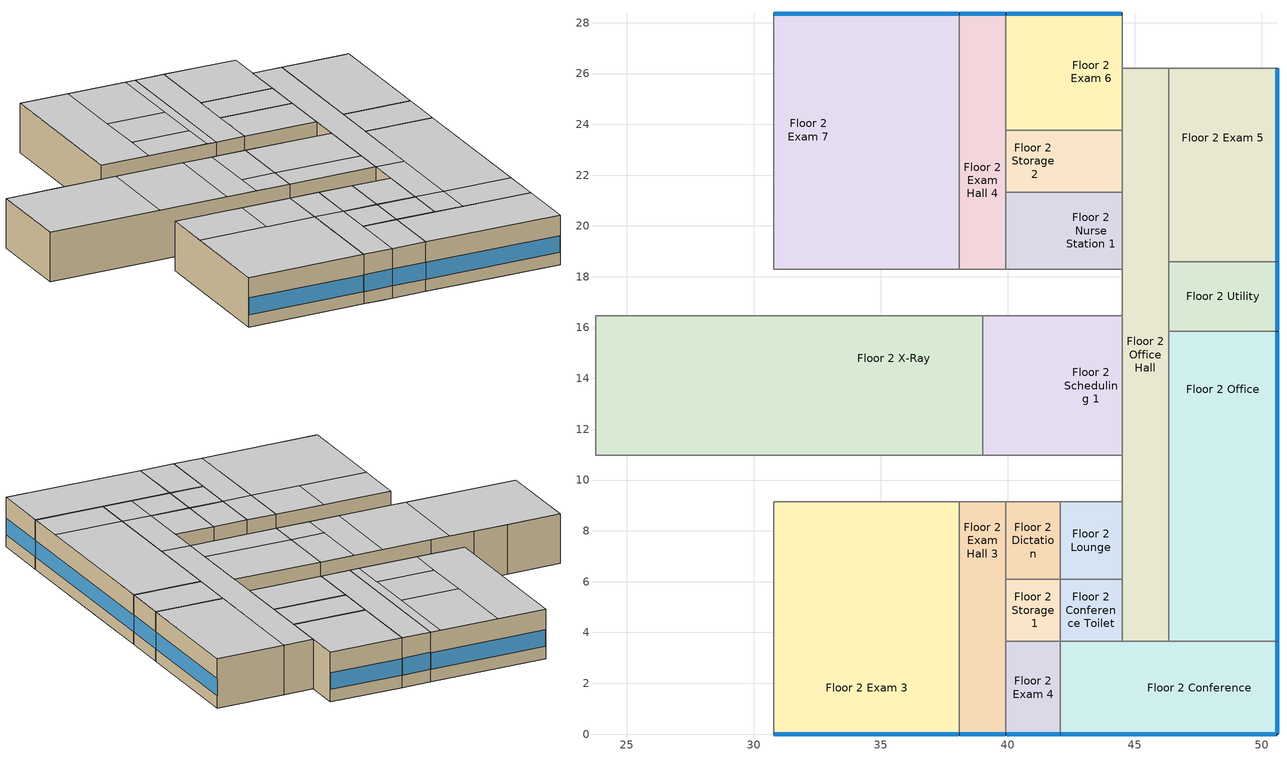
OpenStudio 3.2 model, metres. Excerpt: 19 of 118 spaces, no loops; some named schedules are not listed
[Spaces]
Floor 2 Exam 7
 floor to Floor 1 IT Room: 37.8,28.35 37.8,25.91 33.53,25.91 33.53,28.35 z3.05
 floor to Floor 1 IT Hall: 38.1,25.91 38.1,24.38 33.53,24.38 33.53,25.91 z3.05
 floor to Floor 1 Soil Hold: 38.1,28.35 38.1,25.91 37.8,25.91 37.8,28.35 z3.05
 floor to Floor 1 Lounge: 33.53,28.35 33.53,19.2 30.78,19.2 30.78,28.35 z3.05
 floor to Floor 1 Operating Room 3: 38.1,24.38 38.1,19.2 33.53,19.2 33.53,24.38 z3.05
 floor to Floor 1 Locker Room Hall: 38.1,19.2 38.1,18.29 30.78,18.29 30.78,19.2 z3.05
 wall outside: 38.1,28.35 30.78,28.35 z3.05:6.1
 wall to Floor 2 Exam Hall 5: 30.78,28.35 30.78,18.29 z3.05:6.1
 wall to Floor 2 Exam Hall 4: 38.1,18.29 38.1,28.35 z3.05:6.1
 wall to Floor 2 Work Hall: 30.78,18.29 38.1,18.29 z3.05:6.1
 window (BTAP-Ext-FixedWindow:U=0.220 SHGC=0.600): 38.07,28.35 30.81,28.35 z3.81:4.83
 ceiling to Floor 3 Storage 2: 37.49,18.29 37.49,20.42 33.83,20.42 33.83,18.29 z6.1
 ceiling to Floor 3 Lounge: 38.1,18.29 38.1,28.35 37.49,28.35 37.49,18.29 z6.1
 ceiling to Floor 3 Lounge Toilet: 37.49,23.47 37.49,28.35 33.83,28.35 33.83,23.47 z6.1
 ceiling to Floor 3 Locker: 37.49,20.42 37.49,23.47 33.83,23.47 33.83,20.42 z6.1
 ceiling to Floor 3 Office: 33.83,18.29 33.83,28.35 30.78,28.35 30.78,18.29 z6.1
Floor 2 Exam 3
 floor to Floor 1 Recovery Room: 38.1,3.66 38.1,0 30.78,0 30.78,3.66 z3.05
 floor to Floor 1 Dictation: 34.75,9.14 34.75,8.84 32,8.84 32,9.14 z3.05
 floor to Floor 1 Nurse Toilet: 37.49,8.84 37.49,6.1 35.66,6.1 35.66,8.84 z3.05
 floor to Floor 1 Soil Work: 38.1,9.14 38.1,6.1 37.49,6.1 37.49,9.14 z3.05
 floor to Floor 1 Nurse Station: 32,8.84 32,6.1 30.78,6.1 30.78,8.84 z3.05
 floor to Floor 1 PACU: 35.66,8.84 35.66,6.1 32,6.1 32,8.84 z3.05
 floor to Floor 1 Nurse Hall: 38.1,6.1 38.1,3.66 30.78,3.66 30.78,6.1 z3.05
 floor to Floor 1 Clean: 32,9.14 32,8.84 30.78,8.84 30.78,9.14 z3.05
 floor to Floor 1 Soil: 37.49,9.14 37.49,8.84 34.75,8.84 34.75,9.14 z3.05
 wall outside: 30.78,0 38.1,0 z3.05:6.1
 wall to Floor 2 Exam Hall 2: 30.78,9.14 30.78,0 z3.05:6.1
 wall to Floor 2 Reception Hall: 38.1,9.14 30.78,9.14 z3.05:6.1
 wall to Floor 2 Exam Hall 3: 38.1,0 38.1,9.14 z3.05:6.1
 window (BTAP-Ext-FixedWindow:U=0.220 SHGC=0.600): 30.81,0 38.07,0 z3.81:4.83
 ceiling to Floor 3 Physical Therapy 2: 38.1,6.1 38.1,9.14 35.05,9.14 35.05,6.1 z6.1
 ceiling to Floor 3 Physical Therapy 1: 38.1,0 38.1,6.1 30.78,6.1 30.78,0 z6.1
 ceiling to Floor 3 Treatment: 35.05,6.1 35.05,9.14 30.78,9.14 30.78,6.1 z6.1
Floor 2 Office
 floor to Floor 1 Operating Room 1: 50.6,7.01 50.6,3.66 46.33,3.66 46.33,7.01 z3.05
 floor to Floor 1 Sub-Sterile: 50.6,11.28 50.6,7.01 46.33,7.01 46.33,11.28 z3.05
 floor to Floor 1 Operating Room 2: 50.6,15.85 50.6,11.28 46.33,11.28 46.33,15.85 z3.05
 wall outside: 50.6,3.66 50.6,15.85 z3.05:6.1
 wall to Floor 2 Utility: 50.6,15.85 46.33,15.85 z3.05:6.1
 wall to Floor 2 Office Hall: 46.33,15.85 46.33,3.66 z3.05:6.1
 wall to Floor 2 Conference: 46.33,3.66 50.6,3.66 z3.05:6.1
 window (BTAP-Ext-FixedWindow:U=0.220 SHGC=0.600): 50.6,3.68 50.6,15.82 z3.81:4.83
 ceiling to Floor 3 Work: 50.6,6.1 50.6,15.85 46.33,15.85 46.33,6.1 z6.1
 ceiling to Floor 3 Physical Therapy 1: 50.6,3.66 50.6,6.1 46.33,6.1 46.33,3.66 z6.1
Floor 2 Office Hall
 floor to Floor 1 Scrub: 46.33,11.28 46.33,7.01 44.5,7.01 44.5,11.28 z3.05
 floor to Floor 1 Utility Janitor: 46.33,20.73 46.33,18.59 44.5,18.59 44.5,20.73 z3.05
 floor to Floor 1 Utility Room: 46.33,26.21 46.33,20.73 44.5,20.73 44.5,26.21 z3.05
 floor to Floor 1 Operating Room 1: 46.33,7.01 46.33,3.66 44.5,3.66 44.5,7.01 z3.05
 floor to Floor 1 Operating Room 2: 46.33,18.59 46.33,11.28 44.5,11.28 44.5,18.59 z3.05
 wall to Floor 2 Storage 2: 44.5,23.77 44.5,21.34 z3.05:6.1
 wall to Floor 2 Utility: 46.33,15.85 46.33,18.59 z3.05:6.1
 wall to Floor 2 Reception Hall: 44.5,10.97 44.5,9.14 z3.05:6.1
 wall to Floor 2 Exam 6: 44.5,26.21 44.5,23.77 z3.05:6.1
 wall to Floor 2 Work Hall: 44.5,18.29 44.5,16.46 z3.05:6.1
 wall to Floor 2 Exam 5: 46.33,18.59 46.33,26.21 z3.05:6.1
 wall to Floor 2 Nurse Station 1: 44.5,21.34 44.5,18.29 z3.05:6.1
 wall to Floor 2 Lounge: 44.5,9.14 44.5,6.1 z3.05:6.1
 wall to Floor 2 Conference Toilet: 44.5,6.1 44.5,3.66 z3.05:6.1
 wall to Floor 2 Scheduling 1: 44.5,16.46 44.5,10.97 z3.05:6.1
 wall to NE Stair: 46.33,26.21 44.5,26.21 z3.05:6.1
 wall to Floor 2 Conference: 44.5,3.66 46.33,3.66 z3.05:6.1
 ceiling to Floor 3 Physical Therapy 1: 46.33,3.66 46.33,6.1 44.5,6.1 44.5,3.66 z6.1
 ceiling to Floor 3 Mechanical Hall: 46.33,10.97 46.33,26.21 44.5,26.21 44.5,10.97 z6.1
 ceiling to Floor 3 Physical Therapy 2: 46.33,6.1 46.33,10.97 44.5,10.97 44.5,6.1 z6.1
Floor 2 Exam Hall 3
 floor to Floor 1 Nurse Hall: 39.93,6.1 39.93,3.66 38.1,3.66 38.1,6.1 z3.05
 floor to Floor 1 Recovery Room: 39.32,3.66 39.32,0 38.1,0 38.1,3.66 z3.05
 floor to Floor 1 Soil Work: 39.93,9.14 39.93,6.1 38.1,6.1 38.1,9.14 z3.05
 floor to Floor 1 Anesthesia: 39.93,3.66 39.93,0 39.32,0 39.32,3.66 z3.05
 wall outside: 38.1,0 39.93,0 z3.05:6.1
 wall to Floor 2 Dictation: 39.93,6.1 39.93,9.14 z3.05:6.1
 wall to Floor 2 Reception Hall: 39.93,9.14 38.1,9.14 z3.05:6.1
 wall to Floor 2 Storage 1: 39.93,3.66 39.93,6.1 z3.05:6.1
 wall to Floor 2 Exam 4: 39.93,0 39.93,3.66 z3.05:6.1
 window (BTAP-Ext-FixedWindow:U=0.220 SHGC=0.600): 38.13,0 39.9,0 z3.81:4.85
 ceiling to Floor 3 Physical Therapy 1: 39.93,0 39.93,6.1 38.1,6.1 38.1,0 z6.1
 ceiling to Floor 3 Physical Therapy 2: 39.93,6.1 39.93,9.14 38.1,9.14 38.1,6.1 z6.1
Floor 2 Nurse Station 1
 floor to Floor 1 Locker Room Hall: 42.06,19.2 42.06,18.29 39.93,18.29 39.93,19.2 z3.05
 floor to Floor 1 Operating Room 3: 42.06,21.34 42.06,19.2 39.93,19.2 39.93,21.34 z3.05
 floor to Floor 1 Sterile Hall: 44.5,21.34 44.5,18.29 42.06,18.29 42.06,21.34 z3.05
 wall to Floor 2 Exam Hall 4: 39.93,21.34 39.93,18.29 z3.05:6.1
 wall to Floor 2 Work Hall: 39.93,18.29 44.5,18.29 z3.05:6.1
 wall to Floor 2 Storage 2: 44.5,21.34 39.93,21.34 z3.05:6.1
 ceiling to Floor 3 Lounge: 44.5,18.29 44.5,21.34 39.93,21.34 39.93,18.29 z6.1
Floor 2 Storage 2
 floor to Floor 1 Utility Hall: 44.5,23.77 44.5,23.47 42.06,23.47 42.06,23.77 z3.05
 floor to Floor 1 Operating Room 3: 42.06,23.77 42.06,21.34 39.93,21.34 39.93,23.77 z3.05
 floor to Floor 1 Sterile Hall: 44.5,23.47 44.5,21.34 42.06,21.34 42.06,23.47 z3.05
 wall to Floor 2 Exam Hall 4: 39.93,23.77 39.93,21.34 z3.05:6.1
 wall to Floor 2 Exam 6: 44.5,23.77 39.93,23.77 z3.05:6.1
 ceiling to Floor 3 Lounge: 44.5,21.34 44.5,23.77 39.93,23.77 39.93,21.34 z6.1
Floor 2 X-Ray
 floor to Floor 1 Soil: 37.49,13.11 37.49,10.97 34.75,10.97 34.75,13.11 z3.05
 floor to Floor 1 Sterile Storage: 39.01,16.46 39.01,13.11 32,13.11 32,16.46 z3.05
 floor to Floor 1 Nourishment: 29.26,16.46 29.26,10.97 27.13,10.97 27.13,16.46 z3.05
 floor to Floor 1 Clean: 32,13.11 32,10.97 29.26,10.97 29.26,13.11 z3.05
 floor to Floor 1 Humid: 32,14.94 32,13.11 29.26,13.11 29.26,14.94 z3.05
 floor to Floor 1 Dictation: 34.75,13.11 34.75,10.97 32,10.97 32,13.11 z3.05
 floor to Floor 1 Pre-Op Room 2: 27.13,16.46 27.13,10.97 23.77,10.97 23.77,16.46 z3.05
 floor to Floor 1 Clean Work: 39.01,13.11 39.01,10.97 37.49,10.97 37.49,13.11 z3.05
 floor to Floor 1 Nurse Janitor: 32,16.46 32,14.94 29.26,14.94 29.26,16.46 z3.05
 wall to Floor 2 Scheduling 1: 39.01,10.97 39.01,16.46 z3.05:6.1
 wall to Floor 2 Reception Hall: 23.77,10.97 39.01,10.97 z3.05:6.1
 wall to Floor 2 Work Hall: 39.01,16.46 32,16.46 29.26,16.46 27.13,16.46 23.77,16.46 z3.05:6.1
 wall to Floor 2 Scheduling 2: 23.77,16.46 23.77,10.97 z3.05:6.1
 ceiling to Floor 3 Humid: 36.88,10.97 36.88,16.46 35.05,16.46 35.05,10.97 z6.1
 ceiling to Floor 3 Treatment: 35.05,10.97 35.05,16.46 30.78,16.46 30.78,10.97 z6.1
 ceiling to Floor 3 Undeveloped 1: 30.78,10.97 30.78,16.46 23.77,16.46 23.77,10.97 z6.1
 ceiling to Floor 3 Physical Therapy Toilet: 39.01,12.8 39.01,16.46 36.88,16.46 36.88,12.8 z6.1
 ceiling to Floor 3 Dressing Room: 39.01,10.97 39.01,12.8 36.88,12.8 36.88,10.97 z6.1
Floor 2 Lounge
 floor to Floor 1 Sterile Hall: 44.5,9.14 44.5,6.1 42.06,6.1 42.06,9.14 z3.05
 wall to Floor 2 Reception Hall: 44.5,9.14 42.06,9.14 z3.05:6.1
 wall to Floor 2 Conference Toilet: 42.06,6.1 44.5,6.1 z3.05:6.1
 wall to Floor 2 Dictation: 42.06,9.14 42.06,6.1 z3.05:6.1
 ceiling to Floor 3 Physical Therapy 2: 44.5,6.1 44.5,9.14 42.06,9.14 42.06,6.1 z6.1
Floor 2 Exam Hall 4
 floor to Floor 1 Operating Room 3: 39.93,24.38 39.93,19.2 38.1,19.2 38.1,24.38 z3.05
 floor to Floor 1 Locker Room Hall: 39.93,19.2 39.93,18.29 38.1,18.29 38.1,19.2 z3.05
 floor to Floor 1 IT Hall: 39.93,25.91 39.93,24.38 38.1,24.38 38.1,25.91 z3.05
 floor to Floor 1 Soil Hold: 39.93,28.35 39.93,25.91 38.1,25.91 38.1,28.35 z3.05
 wall outside: 39.93,28.35 38.1,28.35 z3.05:6.1
 wall to Floor 2 Exam 6: 39.93,23.77 39.93,28.35 z3.05:6.1
 wall to Floor 2 Work Hall: 38.1,18.29 39.93,18.29 z3.05:6.1
 window (BTAP-Ext-FixedWindow:U=0.220 SHGC=0.600): 39.9,28.35 38.13,28.35 z3.81:4.85
 ceiling to Floor 3 Lounge: 39.93,18.29 39.93,28.35 38.1,28.35 38.1,18.29 z6.1
Floor 2 Scheduling 1
 floor to Floor 1 Sterile Storage: 42.06,16.46 42.06,13.11 39.01,13.11 39.01,16.46 z3.05
 floor to Floor 1 Clean Work: 42.06,13.11 42.06,10.97 39.01,10.97 39.01,13.11 z3.05
 floor to Floor 1 Sterile Hall: 44.5,16.46 44.5,10.97 42.06,10.97 42.06,16.46 z3.05
 wall to Floor 2 Work Hall: 44.5,16.46 39.01,16.46 z3.05:6.1
 wall to Floor 2 Reception Hall: 39.01,10.97 44.5,10.97 z3.05:6.1
 ceiling to Floor 3 Utility: 44.5,12.8 44.5,16.46 39.01,16.46 39.01,12.8 z6.1
 ceiling to Floor 3 Storage 1: 44.5,10.97 44.5,12.8 39.01,12.8 39.01,10.97 z6.1
Floor 2 Exam 6
 floor to Floor 1 Operating Room 3: 42.06,24.38 42.06,23.77 39.93,23.77 39.93,24.38 z3.05
 floor to Floor 1 IT Hall: 42.06,25.91 42.06,24.38 39.93,24.38 39.93,25.91 z3.05
 floor to Floor 1 Utility Hall: 44.5,28.35 44.5,23.77 42.06,23.77 42.06,28.35 z3.05
 floor to Floor 1 Bio Haz: 42.06,28.35 42.06,25.91 39.93,25.91 39.93,28.35 z3.05
 wall outside: 44.5,28.35 39.93,28.35 z3.05:6.1
 wall to NE Stair: 44.5,26.21 44.5,28.35 z3.05:6.1
 window (BTAP-Ext-FixedWindow:U=0.220 SHGC=0.600): 44.48,28.35 39.95,28.35 z3.81:4.84
 ceiling to Floor 3 Lounge: 44.5,23.77 44.5,28.35 39.93,28.35 39.93,23.77 z6.1
Floor 2 Conference
 floor to Floor 1 Operating Room 1: 50.6,3.66 50.6,0 44.5,0 44.5,3.66 z3.05
 floor to Floor 1 Sterile Hall: 44.5,3.66 44.5,0 42.06,0 42.06,3.66 z3.05
 wall outside: 42.06,0 50.6,0 50.6,3.66 z3.05:6.1
 wall to Floor 2 Conference Toilet: 44.5,3.66 42.06,3.66 z3.05:6.1
 wall to Floor 2 Exam 4: 42.06,3.66 42.06,0 z3.05:6.1
 window (BTAP-Ext-FixedWindow:U=0.220 SHGC=0.600): 50.6,0.03 50.6,3.63 z3.81:4.84; 42.09,0 50.57,0 z3.81:4.83
 ceiling to Floor 3 Physical Therapy 1: 50.6,0 50.6,3.66 42.06,3.66 42.06,0 z6.1
Floor 2 Exam 5
 floor to Floor 1 Utility Room: 50.6,26.21 50.6,20.73 46.33,20.73 46.33,26.21 z3.05
 floor to Floor 1 Electrical Room: 50.6,20.73 50.6,18.59 46.33,18.59 46.33,20.73 z3.05
 wall outside: 50.6,18.59 50.6,26.21 z3.05:6.1
 wall to Floor 2 Utility: 46.33,18.59 50.6,18.59 z3.05:6.1
 wall to NE Stair: 50.6,26.21 46.33,26.21 z3.05:6.1
 window (BTAP-Ext-FixedWindow:U=0.220 SHGC=0.600): 50.6,18.62 50.6,26.19 z3.81:4.83
 ceiling to Floor 3 Mechanical: 50.6,18.59 50.6,26.21 46.33,26.21 46.33,18.59 z6.1
Floor 2 Dictation
 floor to Floor 1 Soil Work: 42.06,9.14 42.06,6.1 39.93,6.1 39.93,9.14 z3.05
 wall to Floor 2 Reception Hall: 42.06,9.14 39.93,9.14 z3.05:6.1
 wall to Floor 2 Storage 1: 39.93,6.1 42.06,6.1 z3.05:6.1
 ceiling to Floor 3 Physical Therapy 2: 42.06,6.1 42.06,9.14 39.93,9.14 39.93,6.1 z6.1
Floor 2 Exam 4
 floor to Floor 1 Anesthesia: 42.06,3.66 42.06,0 39.93,0 39.93,3.66 z3.05
 wall outside: 39.93,0 42.06,0 z3.05:6.1
 wall to Floor 2 Storage 1: 42.06,3.66 39.93,3.66 z3.05:6.1
 window (BTAP-Ext-FixedWindow:U=0.220 SHGC=0.600): 39.95,0 42.04,0 z3.81:4.85
 ceiling to Floor 3 Physical Therapy 1: 42.06,0 42.06,3.66 39.93,3.66 39.93,0 z6.1
Floor 2 Storage 1
 floor to Floor 1 Nurse Hall: 42.06,6.1 42.06,3.66 39.93,3.66 39.93,6.1 z3.05
 wall to Floor 2 Conference Toilet: 42.06,3.66 42.06,6.1 z3.05:6.1
 ceiling to Floor 3 Physical Therapy 1: 42.06,3.66 42.06,6.1 39.93,6.1 39.93,3.66 z6.1
Floor 2 Utility
 floor to Floor 1 Operating Room 2: 50.6,18.59 50.6,15.85 46.33,15.85 46.33,18.59 z3.05
 wall outside: 50.6,15.85 50.6,18.59 z3.05:6.1
 window (BTAP-Ext-FixedWindow:U=0.220 SHGC=0.600): 50.6,15.88 50.6,18.57 z3.81:4.84
 ceiling to Floor 3 Work: 50.6,15.85 50.6,18.59 46.33,18.59 46.33,15.85 z6.1
Floor 2 Conference Toilet
 floor to Floor 1 Sterile Hall: 44.5,6.1 44.5,3.66 42.06,3.66 42.06,6.1 z3.05
 ceiling to Floor 3 Physical Therapy 1: 44.5,3.66 44.5,6.1 42.06,6.1 42.06,3.66 z6.1
[Site]
Calgary Intl AP_AB_CAN: Latitude {deg}=51.114; Longitude {deg}=-114.02; Time Zone {hr}=-7; Elevation {m}=1084.1; Terrain=City
[Building]
Outpatient: North Axis {deg}=0; Default Construction Set=BTAP-Mass at hdd = 5000.0; Standards Number of Stories=3; Standards Number of Above Ground Stories=3; Standards Template=NECB2011; Standards Building Type=Outpatient
[Site:WaterMainsTemperature]
Calculation Method=Correlation; Annual Average Outdoor Air Temperature {C}=5; Maximum Difference In Monthly Average Outdoor Air Temperatures {deltaC}=23.3
[Site:GroundTemperature:BuildingSurface]
19.527, 19.502, 19.536, 19.598, 20.002, 21.64, 22.225, 22.375, 21.449, 20.121, 19.802, 19.633
[SizingPeriod:DesignDay] Barometric Pressure {Pa}=88961; Sky Clearness=0; Rain Indicator=0; Snow Indicator=0; Day of Month=21; Daylight Saving Time Indicator=0; Humidity Indicating Type=Wetbulb; Dry-Bulb Temperature Range Modifier Type=DefaultMultipliers
Name | Maximum Dry-Bulb Temperature {C} | Daily Dry-Bulb Temperature Range {deltaC} | Humidity Indicating Conditions at Maximum Dry-Bulb | Wind Speed {m/s} | Wind Direction {deg} | Month | Day Type | Solar Model Indicator | ASHRAE Taub | ASHRAE Taud
Calgary Intl AP Ann Clg .4% Condns DB=>MWB | 28.5 | 12.1 | 16.1 | 4.5 | 160 | 7 | SummerDesignDay | ASHRAETau | 0.339 | 2.421
Calgary Intl AP Ann Htg 99.6% Condns DB | -28.5 | 0 | -28.5 | 2.9 | 200 | 1 | WinterDesignDay | ASHRAEClearSky
[Material:NoMass] Roughness=Smooth; Thermal Absorptance=0.9; Solar Absorptance=0.7
Name | Thermal Resistance {m2-K/W} | Visible Absorptance
Typical Carpet Pad; Typical Carpet Pad 1 | 0.21648 | 0.8
Typical Insulation 1 | 5.91238 | 0.7
Typical Insulation 2 | 4.49096 | 0.7
Typical Insulation 3 | 6.17282 | 0.7
Typical Carpet Pad 2 | 1.25503 | 0.8
Typical Carpet Pad 3; Typical Carpet Pad 4 | 3.45515 | 0.8
Typical Insulation 4 | 0.454528 | 0.7
Typical Insulation 5 | 0.454545 | 0.7
[Material]
Name | Roughness | Thickness {m} | Conductivity {W/m-K} | Density {kg/m3} | Specific Heat {J/kg-K} | Thermal Absorptance | Solar Absorptance | Visible Absorptance
G05 25mm wood | MediumSmooth | 0.0254 | 0.15 | 608 | 1630 | 0.9 | 0.5 | 0.5
100mm Normalweight concrete floor 1 | MediumSmooth | 0.1016 | 2.31 | 2322 | 832
G01 13mm gypsum board 1 | Smooth | 0.0127 | 0.16 | 800 | 1090 | 0.9 | 0.7 | 0.5
4 in. Normalweight Concrete Floor 1 | MediumRough | 0.1016 | 2.31 | 2322 | 832 | 0.9 | 0.7 | 0.7
1IN Stucco 1 | Smooth | 0.0253 | 0.6918 | 1858 | 837 | 0.9 | 0.7 | 0.92
8IN CONCRETE HW RefBldg 1 | Rough | 0.2032 | 1.311 | 2240 | 836.8 | 0.9 | 0.7 | 0.7
1/2IN Gypsum 1 | Smooth | 0.0127 | 0.16 | 784.9 | 830 | 0.9 | 0.4 | 0.4
Metal Roof Surface 1; F08 Metal surface 1 | Smooth | 0.0008 | 45.28 | 7824 | 500 | 0.9 | 0.7 | 0.7
6 in. Normalweight Concrete Floor 1; 6 in. Normalweight Concrete Floor 2; 6 in. Normalweight Concrete Floor 3 | MediumRough | 0.1524 | 2.31 | 2322 | 832 | 0.9 | 0.7 | 0.7
[Construction]
BTAP-Int-Partition; BTAP-Int-Door: G05 25mm wood
BTAP-Int-Floor: 100mm Normalweight concrete floor 1, Typical Carpet Pad
BTAP-Int-Wall: G01 13mm gypsum board 1, G01 13mm gypsum board 1
BTAP-Int-Ceiling: Typical Carpet Pad, 100mm Normalweight concrete floor 1
BTAP-Int-Window: SimpleGlazing
BTAP-Ext-Floor-Mass:U-0.162: Typical Insulation 1, 4 in. Normalweight Concrete Floor 1, Typical Carpet Pad 1
BTAP-Ext-Wall-Mass:U-0.21: 1IN Stucco 1, 8IN CONCRETE HW RefBldg 1, Typical Insulation 2, 1/2IN Gypsum 1
BTAP-Ext-Roof-Metal:U-0.162: Metal Roof Surface 1, Typical Insulation 3
BTAP-Grnd-Floor-Mass:U-0.757: 6 in. Normalweight Concrete Floor 1, Typical Carpet Pad 2
BTAP-Grnd-Wall-Mass:U-0.284: 6 in. Normalweight Concrete Floor 2, Typical Carpet Pad 3
BTAP-Grnd-Roof-Mass:U-0.284: 6 in. Normalweight Concrete Floor 3, Typical Carpet Pad 4
BTAP-Ext-FixedWindow:U=0.220 SHGC=0.600; BTAP-Ext-GlassDoors:U=0.220 SHGC=0.600; BTAP-Ext-Skylights:U=0.220 SHGC=0.600; BTAP-Ext-DaylightDomes:U=0.220 SHGC=0.600; BTAP-Ext-DaylightDiffuser:U=0.220 SHGC=0.600: SimpleGlazing:U=0.220 SHGC=0.600
BTAP-Ext-Door:U-2.2: F08 Metal surface 1, Typical Insulation 4
BTAP-Ext-OverHeadDoor:U-2.2: Typical Insulation 5
[DefaultConstructionSet]
BTAP-Mass at hdd = 5000.0: Default Exterior Surface Constructions=BTAP-Mass at hdd = 5000.0; Default Interior Surface Constructions=Default Surface Constructions 2; Default Ground Contact Surface Constructions=BTAP-Mass at hdd = 5000.0 1; Default Exterior SubSurface Constructions=BTAP-Mass at hdd = 5000.0; Default Interior SubSurface Constructions=Default Sub Surface Constructions 2; Interior Partition Construction=BTAP-Int-Partition
[DefaultSurfaceConstructions]
Name | Floor Construction | Wall Construction | Roof Ceiling Construction
Default Surface Constructions 2 | BTAP-Int-Floor | BTAP-Int-Wall | BTAP-Int-Ceiling
BTAP-Mass at hdd = 5000.0 | BTAP-Ext-Floor-Mass:U-0.162 | BTAP-Ext-Wall-Mass:U-0.21 | BTAP-Ext-Roof-Metal:U-0.162
BTAP-Mass at hdd = 5000.0 1 | BTAP-Grnd-Floor-Mass:U-0.757 | BTAP-Grnd-Wall-Mass:U-0.284 | BTAP-Grnd-Roof-Mass:U-0.284
[DefaultSubSurfaceConstructions]
Name | Fixed Window Construction | Operable Window Construction | Door Construction | Glass Door Construction | Overhead Door Construction | Skylight Construction | Tubular Daylight Dome Construction | Tubular Daylight Diffuser Construction
Default Sub Surface Constructions 2 | BTAP-Int-Window | BTAP-Int-Window | BTAP-Int-Door
BTAP-Mass at hdd = 5000.0 | BTAP-Ext-FixedWindow:U=0.220 SHGC=0.600 | BTAP-Ext-FixedWindow:U=0.220 SHGC=0.600 | BTAP-Ext-Door:U-2.2 | BTAP-Ext-GlassDoors:U=0.220 SHGC=0.600 | BTAP-Ext-OverHeadDoor:U-2.2 | BTAP-Ext-Skylights:U=0.220 SHGC=0.600 | BTAP-Ext-DaylightDomes:U=0.220 SHGC=0.600 | BTAP-Ext-DaylightDiffuser:U=0.220 SHGC=0.600
[WindowMaterial:SimpleGlazingSystem] U-Factor {W/m2-K}=2.2; Solar Heat Gain Coefficient=0.6; Visible Transmittance=0.21
SimpleGlazing; SimpleGlazing:U=0.220 SHGC=0.600
[Space] Building Story=Building Story 2; Part of Total Floor Area=Yes
Name | Space Type | Thermal Zone
Floor 2 Exam 7 | Space Function Hospital - exam | ALL_ST=Hospital - exam_FL=Building Story 2_SCH=C 5
Floor 2 Exam 3 | Space Function Hospital - exam | ALL_ST=Hospital - exam_FL=Building Story 2_SCH=C 2
Floor 2 Scheduling 1 | Space Function Office - enclosed | ALL_ST=Office - enclosed_FL=Building Story 2_SCH=A 1
Floor 2 Office | Space Function Office - enclosed | ALL_ST=Office - enclosed_FL=Building Story 2_SCH=A 2
Floor 2 Nurse Station 1 | Space Function Hospital - nurses station | ALL_ST=Hospital - nurses station_FL=Building Story 2_SCH=H
Floor 2 Dictation | Space Function Office - enclosed - occsens | ALL_ST=Office - enclosed - occsens_FL=Building Story 2_SCH=A
Floor 2 Office Hall | Space Function Hospital corr. >= 2.4m-sch-C | WILD_ST=Hospital corr. >= 2.4m-sch-H_FL=Building Story 2_SCH=C 2
Floor 2 Exam Hall 3 | Space Function Hospital corr. >= 2.4m-sch-C | WILD_ST=Hospital corr. >= 2.4m-sch-H_FL=Building Story 2_SCH=C 1
Floor 2 Conference Toilet | Space Function Washroom-sch-C | WET_ST=Washroom-sch-H_FL=Building Story 2_SCHC 1
Floor 2 Storage 2 | Space Function Storage area - occsens | ALL_ST=Storage area - occsens_FL=Building Story 2_SCH=E 1
Floor 2 Exam 4 | Space Function Hospital - exam | ALL_ST=Hospital - exam_FL=Building Story 2_SCH=C 3
Floor 2 Conference | Space Function Conf./meet./multi-purpose | ALL_ST=Conf./meet./multi-purpose_FL=Building Story 2_SCH=C
Floor 2 X-Ray | Space Function Hospital - radiology/imaging | ALL_ST=Hospital - radiology/imaging_FL=Building Story 2_SCH=H
Floor 2 Lounge | Space Function Hospital - lounge/recreation | ALL_ST=Hospital - lounge/recreation_FL=Building Story 2_SCH=B
Floor 2 Utility | Space Function Storage area - occsens | ALL_ST=Storage area - occsens_FL=Building Story 2_SCH=E
Floor 2 Exam Hall 4 | Space Function Hospital corr. >= 2.4m-sch-C | WILD_ST=Hospital corr. >= 2.4m-sch-H_FL=Building Story 2_SCH=C 5
Floor 2 Exam 6 | Space Function Hospital - exam | ALL_ST=Hospital - exam_FL=Building Story 2_SCH=C 1
Floor 2 Exam 5 | Space Function Hospital - exam | ALL_ST=Hospital - exam_FL=Building Story 2_SCH=C
Floor 2 Storage 1 | Space Function Storage area - occsens | ALL_ST=Storage area - occsens_FL=Building Story 2_SCH=E 3
[BuildingStory]
Building Story 2: Nominal Z Coordinate {m}=3.048
[SpaceType] Standards Building Type=Space Function
Name | Default Schedule Set | Design Specification Outdoor Air Object | Standards Space Type
Space Function Hospital - exam | Space Function Hospital - exam Schedule Set | Space Function Hospital - exam Ventilation | Hospital - exam
Space Function Hospital - lounge/recreation | Space Function Hospital - lounge/recreation Schedule Set | Space Function Hospital - lounge/recreation Ventilation | Hospital - lounge/recreation
Space Function Hospital - nurses station | Space Function Hospital - nurses station Schedule Set | Space Function Hospital - nurses station Ventilation | Hospital - nurses station
Space Function Hospital - radiology/imaging | Space Function Hospital - radiology/imaging Schedule Set | Space Function Hospital - radiology/imaging Ventilation | Hospital - radiology/imaging
Space Function Office - enclosed | Space Function Office - enclosed Schedule Set | Space Function Office - enclosed Ventilation | Office - enclosed
Space Function Storage area - occsens | Space Function Storage area - occsens Schedule Set | Space Function Storage area - occsens Ventilation | Storage area - occsens
Space Function Conf./meet./multi-purpose | Space Function Conf./meet./multi-purpose Schedule Set | Space Function Conf./meet./multi-purpose Ventilation | Conf./meet./multi-purpose
Space Function Office - enclosed - occsens | Space Function Office - enclosed - occsens Schedule Set | Space Function Office - enclosed - occsens Ventilation | Office - enclosed - occsens
Space Function Washroom-sch-C | Space Function Washroom-sch-C Schedule Set | Space Function Washroom-sch-C Ventilation | Washroom-sch-C
Space Function Hospital corr. >= 2.4m-sch-C | Space Function Hospital corr. >= 2.4m-sch-C Schedule Set | Space Function Hospital corr. >= 2.4m-sch-C Ventilation | Hospital corr. >= 2.4m-sch-C
[People:Definition] Number of People Calculation Method=People/Area; Fraction Radiant=0.3
Name | People per Space Floor Area {person/m2}
Space Function Conf./meet./multi-purpose People Definition | 0.199993
Space Function Hospital - exam People Definition; Space Function Hospital - nurses station People Definition; Space Function Hospital - radiology/imaging People Definition; Space Function Office - enclosed People Definition; Space Function Office - enclosed - occsens People Definition | 0.0500522
Space Function Hospital - lounge/recreation People Definition | 0.0999967
Space Function Storage area - occsens People Definition; Space Function Hospital corr. >= 2.4m-sch-C People Definition | 0.0100104
Space Function Washroom-sch-C People Definition | 0.0333681
[People] Work Efficiency Schedule=Work Efficiency Schedule; Clothing Insulation Schedule=Clothing Schedule; Air Velocity Schedule=Air Velocity Schedule; Multiplier=1
Name | People Definition | Space or SpaceType
Space Function Conf./meet./multi-purpose People | Space Function Conf./meet./multi-purpose People Definition | Space Function Conf./meet./multi-purpose
Space Function Hospital - exam People | Space Function Hospital - exam People Definition | Space Function Hospital - exam
Space Function Hospital - lounge/recreation People | Space Function Hospital - lounge/recreation People Definition | Space Function Hospital - lounge/recreation
Space Function Hospital - nurses station People | Space Function Hospital - nurses station People Definition | Space Function Hospital - nurses station
Space Function Hospital - radiology/imaging People | Space Function Hospital - radiology/imaging People Definition | Space Function Hospital - radiology/imaging
Space Function Office - enclosed People | Space Function Office - enclosed People Definition | Space Function Office - enclosed
Space Function Office - enclosed - occsens People | Space Function Office - enclosed - occsens People Definition | Space Function Office - enclosed - occsens
Space Function Storage area - occsens People | Space Function Storage area - occsens People Definition | Space Function Storage area - occsens
Space Function Washroom-sch-C People | Space Function Washroom-sch-C People Definition | Space Function Washroom-sch-C
Space Function Hospital corr. >= 2.4m-sch-C People | Space Function Hospital corr. >= 2.4m-sch-C People Definition | Space Function Hospital corr. >= 2.4m-sch-C
[Lights:Definition] Design Level Calculation Method=Watts/Area; Fraction Radiant=0.5; Fraction Visible=0.2
Name | Watts per Space Floor Area {W/m2}
Space Function Conf./meet./multi-purpose Lights Definition | 11.8799
Space Function Hospital - exam Lights Definition | 17.8999
Space Function Hospital - lounge/recreation Lights Definition | 11.4999
Space Function Hospital - nurses station Lights Definition | 9.39992
Space Function Hospital - radiology/imaging Lights Definition | 14.1999
Space Function Office - enclosed Lights Definition | 11.8999
Space Function Office - enclosed - occsens Lights Definition | 10.7099
Space Function Storage area - occsens Lights Definition | 6.11995
Space Function Washroom-sch-C Lights Definition | 9.44992
Space Function Hospital corr. >= 2.4m-sch-C Lights Definition | 9.59992
[Lights] Fraction Replaceable=1
Name | Lights Definition | Space or SpaceType
Space Function Conf./meet./multi-purpose Lights | Space Function Conf./meet./multi-purpose Lights Definition | Space Function Conf./meet./multi-purpose
Space Function Hospital - exam Lights | Space Function Hospital - exam Lights Definition | Space Function Hospital - exam
Space Function Hospital - lounge/recreation Lights | Space Function Hospital - lounge/recreation Lights Definition | Space Function Hospital - lounge/recreation
Space Function Hospital - nurses station Lights | Space Function Hospital - nurses station Lights Definition | Space Function Hospital - nurses station
Space Function Hospital - radiology/imaging Lights | Space Function Hospital - radiology/imaging Lights Definition | Space Function Hospital - radiology/imaging
Space Function Office - enclosed Lights | Space Function Office - enclosed Lights Definition | Space Function Office - enclosed
Space Function Office - enclosed - occsens Lights | Space Function Office - enclosed - occsens Lights Definition | Space Function Office - enclosed - occsens
Space Function Storage area - occsens Lights | Space Function Storage area - occsens Lights Definition | Space Function Storage area - occsens
Space Function Washroom-sch-C Lights | Space Function Washroom-sch-C Lights Definition | Space Function Washroom-sch-C
Space Function Hospital corr. >= 2.4m-sch-C Lights | Space Function Hospital corr. >= 2.4m-sch-C Lights Definition | Space Function Hospital corr. >= 2.4m-sch-C
[ElectricEquipment:Definition] Design Level Calculation Method=Watts/Area; Fraction Radiant=0.5
Name | Watts per Space Floor Area {W/m2}
Space Function Conf./meet./multi-purpose Elec Equip Definition; Space Function Hospital - lounge/recreation Elec Equip Definition; Space Function Storage area - occsens Elec Equip Definition; Space Function Washroom-sch-C Elec Equip Definition | 0.999992
Space Function Hospital - exam Elec Equip Definition; Space Function Hospital - radiology/imaging Elec Equip Definition | 9.99992
Space Function Hospital - nurses station Elec Equip Definition | 2.49998
Space Function Office - enclosed Elec Equip Definition; Space Function Office - enclosed - occsens Elec Equip Definition | 7.49994
[ElectricEquipment]
Name | Electric Equipment Definition | Space or SpaceType
Space Function Conf./meet./multi-purpose Elec Equip | Space Function Conf./meet./multi-purpose Elec Equip Definition | Space Function Conf./meet./multi-purpose
Space Function Hospital - exam Elec Equip | Space Function Hospital - exam Elec Equip Definition | Space Function Hospital - exam
Space Function Hospital - lounge/recreation Elec Equip | Space Function Hospital - lounge/recreation Elec Equip Definition | Space Function Hospital - lounge/recreation
Space Function Hospital - nurses station Elec Equip | Space Function Hospital - nurses station Elec Equip Definition | Space Function Hospital - nurses station
Space Function Hospital - radiology/imaging Elec Equip | Space Function Hospital - radiology/imaging Elec Equip Definition | Space Function Hospital - radiology/imaging
Space Function Office - enclosed Elec Equip | Space Function Office - enclosed Elec Equip Definition | Space Function Office - enclosed
Space Function Office - enclosed - occsens Elec Equip | Space Function Office - enclosed - occsens Elec Equip Definition | Space Function Office - enclosed - occsens
Space Function Storage area - occsens Elec Equip | Space Function Storage area - occsens Elec Equip Definition | Space Function Storage area - occsens
Space Function Washroom-sch-C Elec Equip | Space Function Washroom-sch-C Elec Equip Definition | Space Function Washroom-sch-C
[DesignSpecification:OutdoorAir] Outdoor Air Method=Sum
Name | Outdoor Air Flow per Person {m3/s-person} | Outdoor Air Flow per Floor Area {m3/s-m2}
Space Function Conf./meet./multi-purpose Ventilation | 0.0190506
Space Function Hospital - exam Ventilation | 0.0304482
Space Function Hospital - lounge/recreation Ventilation | 0.091443
Space Function Hospital - nurses station Ventilation | 0.0913447
Space Function Hospital - radiology/imaging Ventilation |  | 0.00254
Space Function Office - enclosed Ventilation; Space Function Office - enclosed - occsens Ventilation | 0.0142092
Space Function Storage area - occsens Ventilation |  | 0.000762
Space Function Washroom-sch-C Ventilation | 0.228362
Space Function Hospital corr. >= 2.4m-sch-C Ventilation |  | 0.000508
[DefaultScheduleSet] People Activity Level Schedule=NECB-Activity; Infiltration Schedule=Always On
Name | Number of People Schedule | Lighting Schedule | Electric Equipment Schedule
Space Function Conf./meet./multi-purpose Schedule Set; Space Function Hospital - exam Schedule Set; Space Function Washroom-sch-C Schedule Set; Space Function Hospital corr. >= 2.4m-sch-C Schedule Set | NECB-C-Occupancy | NECB-C-Lighting | NECB-C-Electric-Equipment
Space Function Hospital - lounge/recreation Schedule Set | NECB-B-Occupancy | NECB-B-Lighting | NECB-B-Electric-Equipment
Space Function Hospital - nurses station Schedule Set; Space Function Hospital - radiology/imaging Schedule Set | NECB-H-Occupancy | NECB-H-Lighting | NECB-H-Electric-Equipment
Space Function Office - enclosed Schedule Set; Space Function Office - enclosed - occsens Schedule Set | NECB-A-Occupancy | NECB-A-Lighting | NECB-A-Electric-Equipment
Space Function Storage area - occsens Schedule Set | NECB-E-Occupancy | NECB-E-Lighting | NECB-E-Electric-Equipment
[ThermostatSetpoint:DualSetpoint]
Name | Heating Setpoint Temperature Schedule | Cooling Setpoint Temperature Schedule
Space Function Washroom-sch-C Thermostat 7; Space Function Hospital - exam Thermostat 21; Space Function Hospital - exam Thermostat 22; Space Function Hospital - exam Thermostat 24; Space Function Conf./meet./multi-purpose Thermostat 7; Space Function Hospital - exam Thermostat 25; Space Function Hospital - exam Thermostat 27; Space Function Hospital corr. >= 2.4m-sch-C Thermostat 4; Space Function Hospital corr. >= 2.4m-sch-C Thermostat 6; Space Function Hospital corr. >= 2.4m-sch-C Thermostat 17 | NECB-C-Thermostat Setpoint-Heating | NECB-C-Thermostat Setpoint-Cooling
Space Function Hospital - lounge/recreation Thermostat 9 | NECB-B-Thermostat Setpoint-Heating | NECB-B-Thermostat Setpoint-Cooling
Space Function Hospital - radiology/imaging Thermostat 7; Space Function Hospital - nurses station Thermostat 9 | NECB-H-Thermostat Setpoint-Heating | NECB-H-Thermostat Setpoint-Cooling
Space Function Storage area - occsens Thermostat 38; Space Function Storage area - occsens Thermostat 40; Space Function Storage area - occsens Thermostat 44 | NECB-E-Thermostat Setpoint-Heating | NECB-E-Thermostat Setpoint-Cooling
Space Function Office - enclosed Thermostat 17; Space Function Office - enclosed Thermostat 19; Space Function Office - enclosed - occsens Thermostat 23 | NECB-A-Thermostat Setpoint-Heating | NECB-A-Thermostat Setpoint-Cooling
[SpaceInfiltration:DesignFlowRate] Design Flow Rate Calculation Method=Flow/ExteriorArea
Name | Space or SpaceType | Schedule | Flow per Exterior Surface Area {m3/s-m2} | Constant Term Coefficient | Temperature Term Coefficient | Velocity Term Coefficient | Velocity Squared Term Coefficient
Floor 2 Conference Infiltration | Floor 2 Conference | Always On Discrete | 0.00025 | 0 | 0 | 0.224 | 0
Floor 2 Exam 3 Infiltration | Floor 2 Exam 3 | Always On Discrete | 0.00025 | 0 | 0 | 0.224 | 0
Floor 2 Exam 4 Infiltration | Floor 2 Exam 4 | Always On Discrete | 0.00025 | 0 | 0 | 0.224 | 0
Floor 2 Exam 5 Infiltration | Floor 2 Exam 5 | Always On Discrete | 0.00025 | 0 | 0 | 0.224 | 0
Floor 2 Exam 6 Infiltration | Floor 2 Exam 6 | Always On Discrete | 0.00025 | 0 | 0 | 0.224 | 0
Floor 2 Exam 7 Infiltration | Floor 2 Exam 7 | Always On Discrete | 0.00025 | 0 | 0 | 0.224 | 0
Floor 2 Exam Hall 3 Infiltration | Floor 2 Exam Hall 3 | Always On Discrete | 0.00025 | 0 | 0 | 0.224 | 0
Floor 2 Exam Hall 4 Infiltration | Floor 2 Exam Hall 4 | Always On Discrete | 0.00025 | 0 | 0 | 0.224 | 0
Floor 2 Office Infiltration | Floor 2 Office | Always On Discrete | 0.00025 | 0 | 0 | 0.224 | 0
Floor 2 Utility Infiltration | Floor 2 Utility | Always On Discrete | 0.00025 | 0 | 0 | 0.224 | 0
Space Function Washroom-sch-C Infiltration | Space Function Washroom-sch-C |  | 0.000250063
Space Function Hospital corr. >= 2.4m-sch-C Infiltration | Space Function Hospital corr. >= 2.4m-sch-C |  | 0.000250063
[ThermalZone] Use Ideal Air Loads=No
Name | Thermostat
WET_ST=Washroom-sch-H_FL=Building Story 2_SCHC 1 | Space Function Washroom-sch-C Thermostat 7
ALL_ST=Hospital - exam_FL=Building Story 2_SCH=C | Space Function Hospital - exam Thermostat 21
ALL_ST=Hospital - exam_FL=Building Story 2_SCH=C 1 | Space Function Hospital - exam Thermostat 22
ALL_ST=Hospital - lounge/recreation_FL=Building Story 2_SCH=B | Space Function Hospital - lounge/recreation Thermostat 9
ALL_ST=Hospital - radiology/imaging_FL=Building Story 2_SCH=H | Space Function Hospital - radiology/imaging Thermostat 7
ALL_ST=Hospital - exam_FL=Building Story 2_SCH=C 2 | Space Function Hospital - exam Thermostat 24
ALL_ST=Conf./meet./multi-purpose_FL=Building Story 2_SCH=C | Space Function Conf./meet./multi-purpose Thermostat 7
ALL_ST=Storage area - occsens_FL=Building Story 2_SCH=E | Space Function Storage area - occsens Thermostat 38
ALL_ST=Hospital - exam_FL=Building Story 2_SCH=C 3 | Space Function Hospital - exam Thermostat 25
ALL_ST=Hospital - nurses station_FL=Building Story 2_SCH=H | Space Function Hospital - nurses station Thermostat 9
ALL_ST=Storage area - occsens_FL=Building Story 2_SCH=E 1 | Space Function Storage area - occsens Thermostat 40
ALL_ST=Office - enclosed_FL=Building Story 2_SCH=A 1 | Space Function Office - enclosed Thermostat 17
ALL_ST=Hospital - exam_FL=Building Story 2_SCH=C 5 | Space Function Hospital - exam Thermostat 27
ALL_ST=Office - enclosed_FL=Building Story 2_SCH=A 2 | Space Function Office - enclosed Thermostat 19
ALL_ST=Storage area - occsens_FL=Building Story 2_SCH=E 3 | Space Function Storage area - occsens Thermostat 44
ALL_ST=Office - enclosed - occsens_FL=Building Story 2_SCH=A | Space Function Office - enclosed - occsens Thermostat 23
WILD_ST=Hospital corr. >= 2.4m-sch-H_FL=Building Story 2_SCH=C 1 | Space Function Hospital corr. >= 2.4m-sch-C Thermostat 4
WILD_ST=Hospital corr. >= 2.4m-sch-H_FL=Building Story 2_SCH=C 2 | Space Function Hospital corr. >= 2.4m-sch-C Thermostat 6
WILD_ST=Hospital corr. >= 2.4m-sch-H_FL=Building Story 2_SCH=C 5 | Space Function Hospital corr. >= 2.4m-sch-C Thermostat 17
[Foundation:Kiva] Wall Height Above Grade {m}=0; Wall Depth Below Slab {m}=0
Bldg Kiva Foundation; Floor 1 Clean Work Slab Kiva Foundation; Floor 1 Soil Slab Kiva Foundation; Floor 1 Soil Work Slab Kiva Foundation; Floor 1 Nurse Station Slab Kiva Foundation; Floor 1 Humid Slab Kiva Foundation; Floor 1 Nurse Storage Slab Kiva Foundation
[Foundation:Kiva:Settings]

[Schedule:Ruleset]
Clothing Schedule: Default Day Schedule=Clothing Schedule Default Winter Clothes
Air Velocity Schedule: Default Day Schedule=Air Velocity Schedule Default
Work Efficiency Schedule: Default Day Schedule=Work Efficiency Schedule Default
NECB-C-Occupancy: Default Day Schedule=NECB-C-Occupancy Default
NECB-Activity: Default Day Schedule=NECB-Activity Default; Summer Design Day Schedule=NECB-Activity Summer Design Day; Winter Design Day Schedule=NECB-Activity Winter Design Day
NECB-C-Lighting: Default Day Schedule=NECB-C-Lighting Default
NECB-C-Electric-Equipment: Default Day Schedule=NECB-C-Electric-Equipment Default
Always On: Default Day Schedule=Always On Default
NECB-C-Thermostat Setpoint-Heating: Default Day Schedule=NECB-C-Thermostat Setpoint-Heating Default
NECB-C-Thermostat Setpoint-Cooling: Default Day Schedule=NECB-C-Thermostat Setpoint-Cooling Default
NECB-B-Occupancy: Default Day Schedule=NECB-B-Occupancy Default
NECB-B-Lighting: Default Day Schedule=NECB-B-Lighting Default
NECB-B-Electric-Equipment: Default Day Schedule=NECB-B-Electric-Equipment Default
NECB-B-Thermostat Setpoint-Heating: Default Day Schedule=NECB-B-Thermostat Setpoint-Heating Default
NECB-B-Thermostat Setpoint-Cooling: Default Day Schedule=NECB-B-Thermostat Setpoint-Cooling Default
NECB-H-Occupancy: Default Day Schedule=NECB-H-Occupancy Default
NECB-H-Lighting: Default Day Schedule=NECB-H-Lighting Default
NECB-H-Electric-Equipment: Default Day Schedule=NECB-H-Electric-Equipment Default
NECB-H-Thermostat Setpoint-Heating: Default Day Schedule=NECB-H-Thermostat Setpoint-Heating Default
NECB-H-Thermostat Setpoint-Cooling: Default Day Schedule=NECB-H-Thermostat Setpoint-Cooling Default
NECB-A-Occupancy: Default Day Schedule=NECB-A-Occupancy Default
NECB-A-Lighting: Default Day Schedule=NECB-A-Lighting Default
NECB-A-Electric-Equipment: Default Day Schedule=NECB-A-Electric-Equipment Default
NECB-A-Thermostat Setpoint-Heating: Default Day Schedule=NECB-A-Thermostat Setpoint-Heating Default
NECB-A-Thermostat Setpoint-Cooling: Default Day Schedule=NECB-A-Thermostat Setpoint-Cooling Default
NECB-E-Occupancy: Default Day Schedule=NECB-E-Occupancy Default
NECB-E-Lighting: Default Day Schedule=NECB-E-Lighting Default
NECB-E-Electric-Equipment: Default Day Schedule=NECB-E-Electric-Equipment Default
NECB-E-Thermostat Setpoint-Heating: Default Day Schedule=NECB-E-Thermostat Setpoint-Heating Default
NECB-E-Thermostat Setpoint-Cooling: Default Day Schedule=NECB-E-Thermostat Setpoint-Cooling Default
[Schedule:Day]
Clothing Schedule Default Winter Clothes; Always On Default: 24, 0, 1
Air Velocity Schedule Default: 24, 0, 0.2
Work Efficiency Schedule Default: 24, 0, 0
NECB-C-Occupancy Default: 8, 0, 0, 9, 0, 0.1, 10, 0, 0.2, 12, 0, 0.5, 16, 0, 0.7, 17, 0, 0.8, 18, 0, 0.7, 19, 0, 0.5, 21, 0, 0.3, 24, 0, 0
NECB-Activity Default; NECB-Activity Winter Design Day; NECB-Activity Summer Design Day: 24, 0, 130
NECB-C-Lighting Default; NECB-C-Electric-Equipment Default: 8, 0, 0.05, 9, 0, 0.5, 19, 0, 0.9, 20, 0, 0.6, 21, 0, 0.5, 24, 0, 0.05
NECB-C-Thermostat Setpoint-Heating Default: 7, 0, 18, 8, 0, 20, 21, 0, 22, 24, 0, 18
NECB-C-Thermostat Setpoint-Cooling Default: 7, 0, 35, 21, 0, 24, 24, 0, 35
NECB-B-Thermostat Setpoint-Heating Default: 2, 0, 22, 8, 0, 18, 9, 0, 20, 24, 0, 22
NECB-B-Thermostat Setpoint-Cooling Default: 1, 0, 24, 8, 0, 35, 24, 0, 24
NECB-H-Occupancy Default; NECB-H-Lighting Default; NECB-H-Electric-Equipment Default: 24, 0, 0.9
NECB-H-Thermostat Setpoint-Heating Default: 1, 0, 22, 7, 0, 18, 8, 0, 20, 24, 0, 22
NECB-H-Thermostat Setpoint-Cooling Default: 24, 0, 24
NECB-A-Occupancy Default: 7, 0, 0, 8, 0, 0.1, 9, 0, 0.7, 12, 0, 0.9, 14, 0, 0.5, 17, 0, 0.9, 18, 0, 0.7, 19, 0, 0.3, 23, 0, 0.1, 24, 0, 0
NECB-A-Lighting Default: 7, 0, 0.05, 8, 0, 0.3, 9, 0, 0.8, 17, 0, 0.9, 18, 0, 0.8, 19, 0, 0.5, 21, 0, 0.3, 23, 0, 0.1, 24, 0, 0.05
NECB-A-Electric-Equipment Default: 7, 0, 0.2, 8, 0, 0.3, 9, 0, 0.8, 18, 0, 0.9, 19, 0, 0.5, 21, 0, 0.3, 24, 0, 0.2
NECB-A-Thermostat Setpoint-Heating Default: 6, 0, 18, 7, 0, 20, 21, 0, 22, 24, 0, 18
NECB-A-Thermostat Setpoint-Cooling Default: 6, 0, 35, 21, 0, 24, 24, 0, 35
NECB-E-Occupancy Default: 8, 0, 0, 9, 0, 0.2, 10, 0, 0.7, 14, 0, 0.9, 15, 0, 0.5, 16, 0, 0.9, 18, 0, 0.8, 19, 0, 0.2, 24, 0, 0
NECB-E-Thermostat Setpoint-Heating Default: 7, 0, 18, 8, 0, 20, 19, 0, 22, 24, 0, 18
NECB-E-Thermostat Setpoint-Cooling Default: 7, 0, 35, 19, 0, 24, 24, 0, 35
[Schedule:Rule] Date Specification Type=DateRange; Start Day=1
Name | Schedule Ruleset | Rule Order | Day Schedule | Start Month | End Month | End Day | Apply Monday | Apply Tuesday | Apply Wednesday | Apply Thursday | Apply Friday | Apply Saturday | Apply Sunday
Schedule Rule 1 | Clothing Schedule | 0 | Clothing Schedule Summer Clothes | 5 | 9 | 30
Schedule Rule 2 | NECB-C-Occupancy | 2 | NECB-C-Occupancy Default|Wkdy Day | 1 | 12 | 31 | Yes | Yes | Yes | Yes | Yes
Schedule Rule 3 | NECB-C-Occupancy | 1 | NECB-C-Occupancy Sat Day | 1 | 12 | 31 |  |  |  |  |  | Yes
Schedule Rule 4 | NECB-C-Occupancy | 0 | NECB-C-Occupancy Sun|Hol Day | 1 | 12 | 31 |  |  |  |  |  |  | Yes
Schedule Rule 5 | NECB-C-Lighting | 2 | NECB-C-Lighting Default|Wkdy Day | 1 | 12 | 31 | Yes | Yes | Yes | Yes | Yes
Schedule Rule 6 | NECB-C-Lighting | 1 | NECB-C-Lighting Sat Day | 1 | 12 | 31 |  |  |  |  |  | Yes
Schedule Rule 7 | NECB-C-Lighting | 0 | NECB-C-Lighting Sun|Hol Day | 1 | 12 | 31 |  |  |  |  |  |  | Yes
Schedule Rule 8 | NECB-C-Electric-Equipment | 2 | NECB-C-Electric-Equipment Default|Wkdy Day | 1 | 12 | 31 | Yes | Yes | Yes | Yes | Yes
Schedule Rule 9 | NECB-C-Electric-Equipment | 1 | NECB-C-Electric-Equipment Sat Day | 1 | 12 | 31 |  |  |  |  |  | Yes
Schedule Rule 10 | NECB-C-Electric-Equipment | 0 | NECB-C-Electric-Equipment Sun|Hol Day | 1 | 12 | 31 |  |  |  |  |  |  | Yes
Schedule Rule 11 | NECB-C-Thermostat Setpoint-Heating | 2 | NECB-C-Thermostat Setpoint-Heating Default|Wkdy Day | 1 | 12 | 31 | Yes | Yes | Yes | Yes | Yes
Schedule Rule 12 | NECB-C-Thermostat Setpoint-Heating | 1 | NECB-C-Thermostat Setpoint-Heating Sat Day | 1 | 12 | 31 |  |  |  |  |  | Yes
Schedule Rule 13 | NECB-C-Thermostat Setpoint-Heating | 0 | NECB-C-Thermostat Setpoint-Heating Sun|Hol Day | 1 | 12 | 31 |  |  |  |  |  |  | Yes
Schedule Rule 14 | NECB-C-Thermostat Setpoint-Cooling | 2 | NECB-C-Thermostat Setpoint-Cooling Default|Wkdy Day | 1 | 12 | 31 | Yes | Yes | Yes | Yes | Yes
Schedule Rule 15 | NECB-C-Thermostat Setpoint-Cooling | 1 | NECB-C-Thermostat Setpoint-Cooling Sat Day | 1 | 12 | 31 |  |  |  |  |  | Yes
Schedule Rule 16 | NECB-C-Thermostat Setpoint-Cooling | 0 | NECB-C-Thermostat Setpoint-Cooling Sun|Hol Day | 1 | 12 | 31 |  |  |  |  |  |  | Yes
Schedule Rule 26 | NECB-B-Thermostat Setpoint-Heating | 2 | NECB-B-Thermostat Setpoint-Heating Default|Wkdy Day | 1 | 12 | 31 | Yes | Yes | Yes | Yes | Yes
Schedule Rule 27 | NECB-B-Thermostat Setpoint-Heating | 1 | NECB-B-Thermostat Setpoint-Heating Sat Day | 1 | 12 | 31 |  |  |  |  |  | Yes
Schedule Rule 28 | NECB-B-Thermostat Setpoint-Heating | 0 | NECB-B-Thermostat Setpoint-Heating Sun|Hol Day | 1 | 12 | 31 |  |  |  |  |  |  | Yes
Schedule Rule 29 | NECB-B-Thermostat Setpoint-Cooling | 2 | NECB-B-Thermostat Setpoint-Cooling Default|Wkdy Day | 1 | 12 | 31 | Yes | Yes | Yes | Yes | Yes
Schedule Rule 30 | NECB-B-Thermostat Setpoint-Cooling | 1 | NECB-B-Thermostat Setpoint-Cooling Sat Day | 1 | 12 | 31 |  |  |  |  |  | Yes
Schedule Rule 31 | NECB-B-Thermostat Setpoint-Cooling | 0 | NECB-B-Thermostat Setpoint-Cooling Sun|Hol Day | 1 | 12 | 31 |  |  |  |  |  |  | Yes
Schedule Rule 32 | NECB-H-Occupancy | 2 | NECB-H-Occupancy Default|Wkdy Day | 1 | 12 | 31 | Yes | Yes | Yes | Yes | Yes
Schedule Rule 33 | NECB-H-Occupancy | 1 | NECB-H-Occupancy Sat Day | 1 | 12 | 31 |  |  |  |  |  | Yes
Schedule Rule 34 | NECB-H-Occupancy | 0 | NECB-H-Occupancy Sun|Hol Day | 1 | 12 | 31 |  |  |  |  |  |  | Yes
Schedule Rule 35 | NECB-H-Lighting | 2 | NECB-H-Lighting Default|Wkdy Day | 1 | 12 | 31 | Yes | Yes | Yes | Yes | Yes
Schedule Rule 36 | NECB-H-Lighting | 1 | NECB-H-Lighting Sat Day | 1 | 12 | 31 |  |  |  |  |  | Yes
Schedule Rule 37 | NECB-H-Lighting | 0 | NECB-H-Lighting Sun|Hol Day | 1 | 12 | 31 |  |  |  |  |  |  | Yes
Schedule Rule 38 | NECB-H-Electric-Equipment | 2 | NECB-H-Electric-Equipment Default|Wkdy Day | 1 | 12 | 31 | Yes | Yes | Yes | Yes | Yes
Schedule Rule 39 | NECB-H-Electric-Equipment | 1 | NECB-H-Electric-Equipment Sat Day | 1 | 12 | 31 |  |  |  |  |  | Yes
Schedule Rule 40 | NECB-H-Electric-Equipment | 0 | NECB-H-Electric-Equipment Sun|Hol Day | 1 | 12 | 31 |  |  |  |  |  |  | Yes
Schedule Rule 41 | NECB-H-Thermostat Setpoint-Heating | 2 | NECB-H-Thermostat Setpoint-Heating Default|Wkdy Day | 1 | 12 | 31 | Yes | Yes | Yes | Yes | Yes
Schedule Rule 42 | NECB-H-Thermostat Setpoint-Heating | 1 | NECB-H-Thermostat Setpoint-Heating Sat Day | 1 | 12 | 31 |  |  |  |  |  | Yes
Schedule Rule 43 | NECB-H-Thermostat Setpoint-Heating | 0 | NECB-H-Thermostat Setpoint-Heating Sun|Hol Day | 1 | 12 | 31 |  |  |  |  |  |  | Yes
Schedule Rule 44 | NECB-H-Thermostat Setpoint-Cooling | 2 | NECB-H-Thermostat Setpoint-Cooling Default|Wkdy Day | 1 | 12 | 31 | Yes | Yes | Yes | Yes | Yes
Schedule Rule 45 | NECB-H-Thermostat Setpoint-Cooling | 1 | NECB-H-Thermostat Setpoint-Cooling Sat Day | 1 | 12 | 31 |  |  |  |  |  | Yes
Schedule Rule 46 | NECB-H-Thermostat Setpoint-Cooling | 0 | NECB-H-Thermostat Setpoint-Cooling Sun|Hol Day | 1 | 12 | 31 |  |  |  |  |  |  | Yes
Schedule Rule 47 | NECB-A-Occupancy | 2 | NECB-A-Occupancy Default|Wkdy Day | 1 | 12 | 31 | Yes | Yes | Yes | Yes | Yes
Schedule Rule 48 | NECB-A-Occupancy | 1 | NECB-A-Occupancy Sat Day | 1 | 12 | 31 |  |  |  |  |  | Yes
Schedule Rule 49 | NECB-A-Occupancy | 0 | NECB-A-Occupancy Sun|Hol Day | 1 | 12 | 31 |  |  |  |  |  |  | Yes
Schedule Rule 50 | NECB-A-Lighting | 2 | NECB-A-Lighting Default|Wkdy Day | 1 | 12 | 31 | Yes | Yes | Yes | Yes | Yes
Schedule Rule 51 | NECB-A-Lighting | 1 | NECB-A-Lighting Sat Day | 1 | 12 | 31 |  |  |  |  |  | Yes
Schedule Rule 52 | NECB-A-Lighting | 0 | NECB-A-Lighting Sun|Hol Day | 1 | 12 | 31 |  |  |  |  |  |  | Yes
Schedule Rule 53 | NECB-A-Electric-Equipment | 2 | NECB-A-Electric-Equipment Default|Wkdy Day | 1 | 12 | 31 | Yes | Yes | Yes | Yes | Yes
Schedule Rule 54 | NECB-A-Electric-Equipment | 1 | NECB-A-Electric-Equipment Sat Day | 1 | 12 | 31 |  |  |  |  |  | Yes
Schedule Rule 55 | NECB-A-Electric-Equipment | 0 | NECB-A-Electric-Equipment Sun|Hol Day | 1 | 12 | 31 |  |  |  |  |  |  | Yes
Schedule Rule 56 | NECB-A-Thermostat Setpoint-Heating | 2 | NECB-A-Thermostat Setpoint-Heating Default|Wkdy Day | 1 | 12 | 31 | Yes | Yes | Yes | Yes | Yes
Schedule Rule 57 | NECB-A-Thermostat Setpoint-Heating | 1 | NECB-A-Thermostat Setpoint-Heating Sat Day | 1 | 12 | 31 |  |  |  |  |  | Yes
Schedule Rule 58 | NECB-A-Thermostat Setpoint-Heating | 0 | NECB-A-Thermostat Setpoint-Heating Sun|Hol Day | 1 | 12 | 31 |  |  |  |  |  |  | Yes
Schedule Rule 59 | NECB-A-Thermostat Setpoint-Cooling | 2 | NECB-A-Thermostat Setpoint-Cooling Default|Wkdy Day | 1 | 12 | 31 | Yes | Yes | Yes | Yes | Yes
Schedule Rule 60 | NECB-A-Thermostat Setpoint-Cooling | 1 | NECB-A-Thermostat Setpoint-Cooling Sat Day | 1 | 12 | 31 |  |  |  |  |  | Yes
Schedule Rule 61 | NECB-A-Thermostat Setpoint-Cooling | 0 | NECB-A-Thermostat Setpoint-Cooling Sun|Hol Day | 1 | 12 | 31 |  |  |  |  |  |  | Yes
Schedule Rule 62 | NECB-E-Occupancy | 2 | NECB-E-Occupancy Default|Wkdy Day | 1 | 12 | 31 | Yes | Yes | Yes | Yes | Yes
Schedule Rule 63 | NECB-E-Occupancy | 1 | NECB-E-Occupancy Sat Day | 1 | 12 | 31 |  |  |  |  |  | Yes
Schedule Rule 64 | NECB-E-Occupancy | 0 | NECB-E-Occupancy Sun|Hol Day | 1 | 12 | 31 |  |  |  |  |  |  | Yes
Schedule Rule 71 | NECB-E-Thermostat Setpoint-Heating | 2 | NECB-E-Thermostat Setpoint-Heating Default|Wkdy Day | 1 | 12 | 31 | Yes | Yes | Yes | Yes | Yes
Schedule Rule 72 | NECB-E-Thermostat Setpoint-Heating | 1 | NECB-E-Thermostat Setpoint-Heating Sat Day | 1 | 12 | 31 |  |  |  |  |  | Yes
Schedule Rule 73 | NECB-E-Thermostat Setpoint-Heating | 0 | NECB-E-Thermostat Setpoint-Heating Sun|Hol Day | 1 | 12 | 31 |  |  |  |  |  |  | Yes
Schedule Rule 74 | NECB-E-Thermostat Setpoint-Cooling | 2 | NECB-E-Thermostat Setpoint-Cooling Default|Wkdy Day | 1 | 12 | 31 | Yes | Yes | Yes | Yes | Yes
Schedule Rule 75 | NECB-E-Thermostat Setpoint-Cooling | 1 | NECB-E-Thermostat Setpoint-Cooling Sat Day | 1 | 12 | 31 |  |  |  |  |  | Yes
Schedule Rule 76 | NECB-E-Thermostat Setpoint-Cooling | 0 | NECB-E-Thermostat Setpoint-Cooling Sun|Hol Day | 1 | 12 | 31 |  |  |  |  |  |  | Yes
[Schedule:Constant]
Always On Discrete: Value=1
